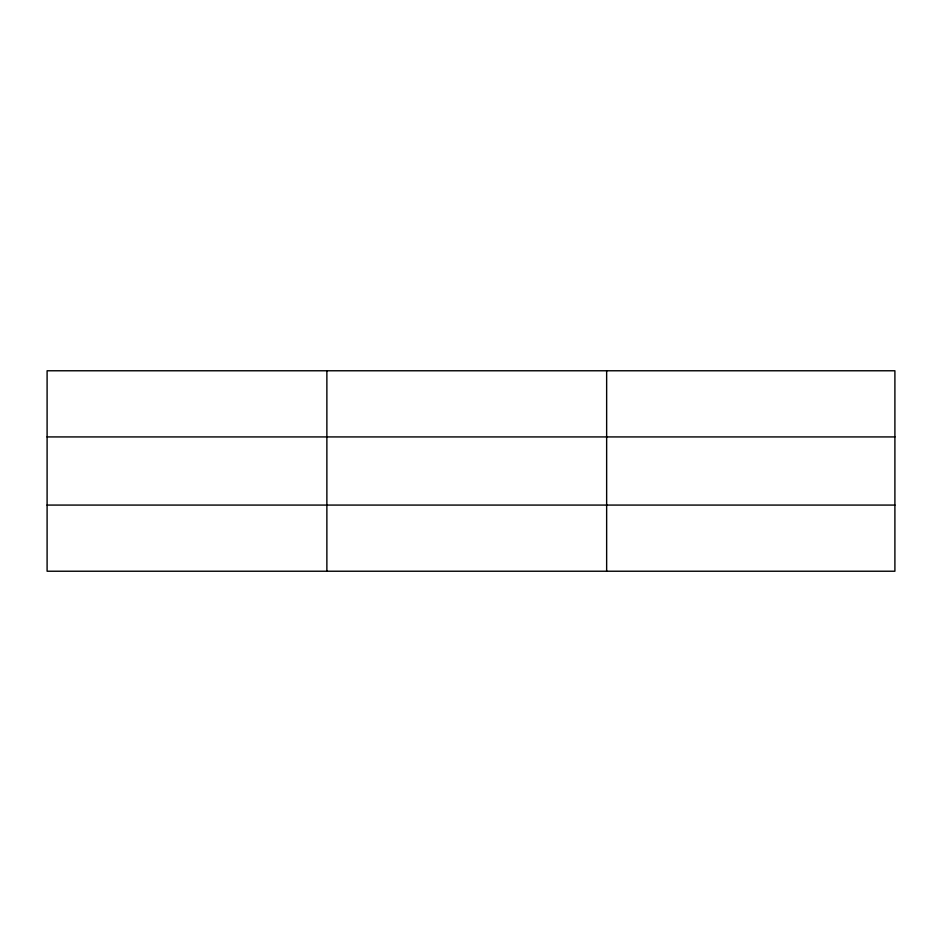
<?xml version="1.0" encoding="UTF-8"?>
<svg xmlns="http://www.w3.org/2000/svg" width="942" height="942" viewBox="0 0 942 942"><rect width="100%" height="100%" fill="white"/><g stroke="black" fill="none" stroke-linecap="round" stroke-linejoin="round"><path stroke-width="1.41" d="M326.874 571.229L326.874 370.771M606.648 571.229L606.648 370.771M894.9 436.923L894.9 370.771L47.1 370.771L47.1 571.229L894.9 571.229L894.9 436.923L47.1 436.923M47.1 505.077L894.9 505.077"/></g></svg>
